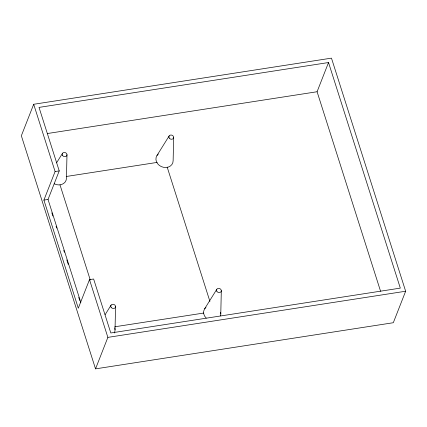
<?xml version="1.0" encoding="UTF-8"?>
<svg xmlns="http://www.w3.org/2000/svg" width="427" height="427" viewBox="0 0 427 427"><rect width="100%" height="100%" fill="white"/><g stroke="black" fill="none" stroke-linecap="round" stroke-linejoin="round"><path stroke-width="0.64" d="M66.986 154.761L66.463 178.016A8.775 7.435 21.4 0 1 54.197 183.807M115.023 329.841L115.552 306.586M173.661 137.339L173.132 160.6A8.775 7.435 21.4 0 1 161.39 166.637A8.775 7.435 21.4 0 1 158.316 154.019M220.786 313.936L221.309 290.68M33.69 104.279L21.35 135.765L95.531 368.864L393.31 322.721L405.65 291.235L331.469 58.136L33.69 104.279L55.094 171.542L43.901 200.098L78.301 308.198L89.494 279.642L93.63 279.002L110.806 332.98L400.318 288.118L328.528 62.534L39.022 107.396L59.23 170.901L48.037 199.457L80.831 302.503M95.531 368.864L107.871 337.378L89.494 279.642M380.58 291.267L317.085 91.741L328.528 62.534M56.577 162.836L62.497 153.336M156.981 155.481L169.167 135.914M105.143 314.662L111.063 305.161M204.634 308.817L216.82 289.255M47.317 133.544L317.085 91.741M55.094 171.542L59.23 170.901M66.238 176.495L157.168 162.404M43.901 200.098L48.037 199.457M114.836 326.772L203.78 313.034M107.871 337.378L405.65 291.235M167.208 167.187L209.919 301.403M59.988 184.827L90.268 279.984M51.843 212.854L52.852 216.035M56.086 226.198L56.695 228.109M63.772 250.345L64.381 252.256M66.804 259.878L68.224 264.329M78.739 297.368L79.748 300.549M114.687 327.851A8.775 7.435 21.4 0 1 114.292 332.985M206.209 318.099A8.775 7.435 21.4 0 1 205.969 307.36M220.583 312.441A8.775 7.435 21.4 0 1 220.535 315.879M111.105 307.275A2.439 2.066 21.4 0 0 115.253 307.611A2.439 2.066 21.4 0 0 113.107 304.275A2.439 2.066 21.4 0 0 111.105 307.275M169.215 138.028A2.439 2.066 21.4 0 0 173.362 138.369A2.439 2.066 21.4 0 0 171.216 135.028A2.439 2.066 21.4 0 0 169.215 138.028M62.545 155.449A2.439 2.066 21.4 0 0 66.692 155.791A2.439 2.066 21.4 0 0 64.546 152.45A2.439 2.066 21.4 0 0 62.545 155.449M216.868 291.369A2.439 2.066 21.4 0 0 221.01 291.705A2.439 2.066 21.4 0 0 218.87 288.369A2.439 2.066 21.4 0 0 216.868 291.369"/></g></svg>
